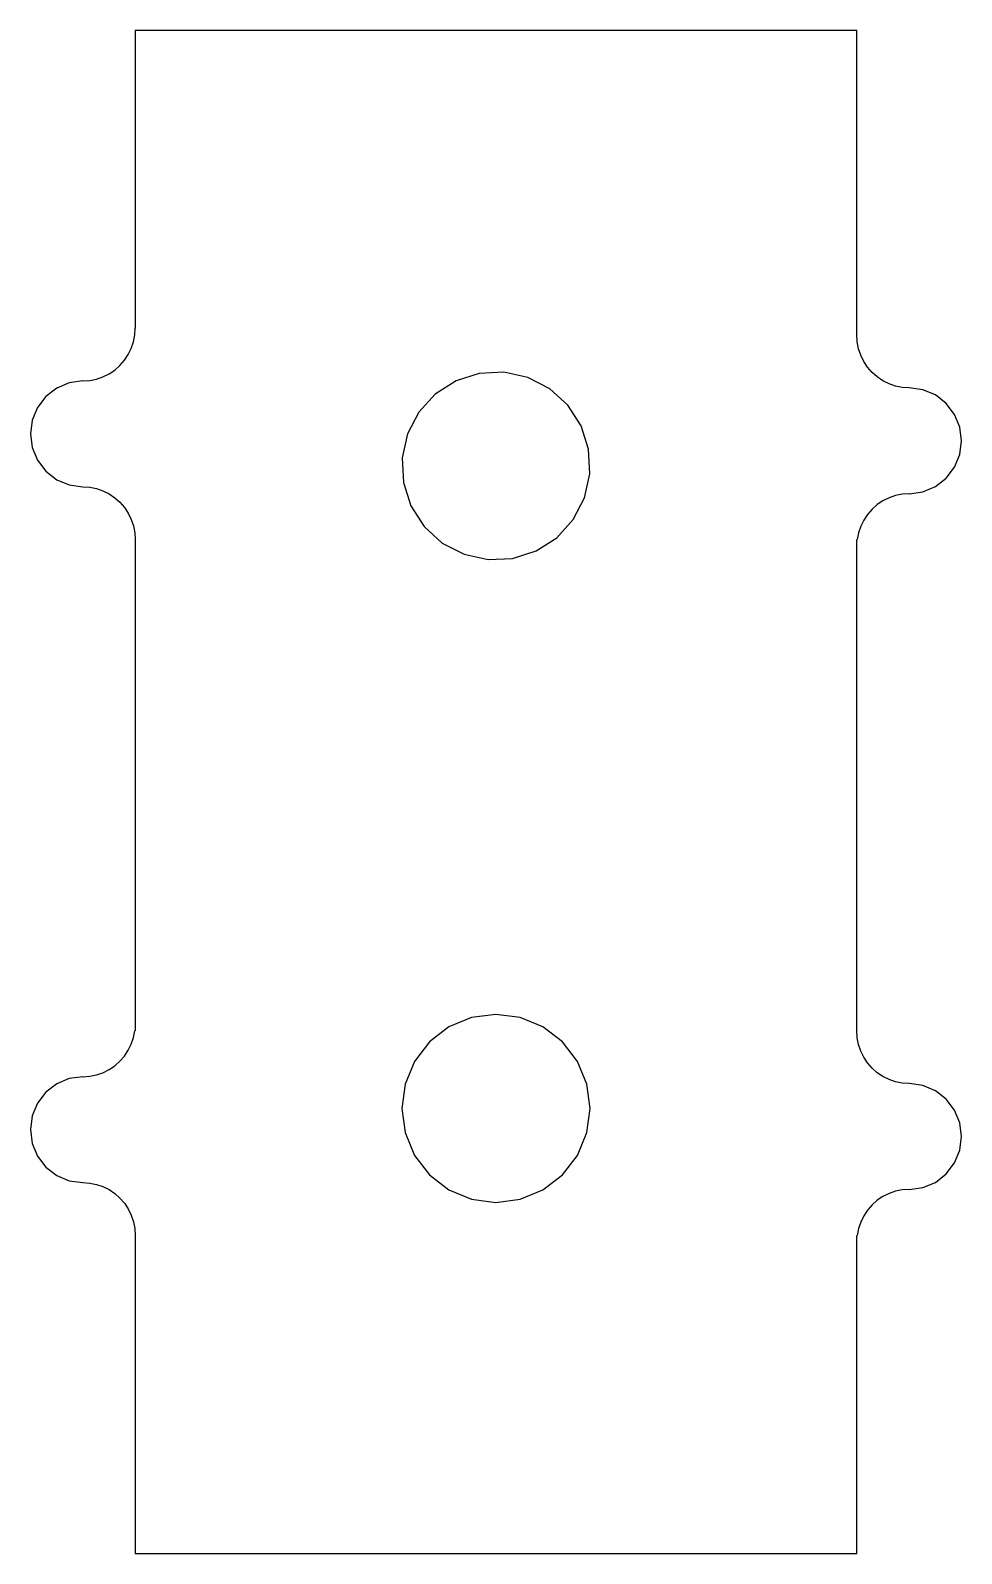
# Model space of a CAD drawing. Header units: metres. Extents: x -240 to -141, y 629 to 791.
import ezdxf

# ---------------------------------------------------------------- set-up
doc = ezdxf.new("R2010")
doc.units = ezdxf.units.M

msp = doc.modelspace()

# ---------------------------------------------------------------- linework, layer by layer
at = {"layer": 'plan'}
for p, q in [((-152.27, 791.35), (-229, 791.35)), ((-229, 791.35), (-229, 759.7)), ((-152.27, 758.96), (-152.27, 791.35)), ((-229.42, 757.54), (-229.19, 758.24)), ((-229.19, 758.24), (-229.05, 758.96)), ((-229.05, 758.96), (-229, 759.7)), ((-152.23, 758.23), (-152.27, 758.96)), ((-152.09, 757.5), (-152.23, 758.23)), ((-230.15, 756.27), (-229.75, 756.88)), ((-229.75, 756.88), (-229.42, 757.54)), ((-151.85, 756.81), (-152.09, 757.5)), ((-151.53, 756.15), (-151.85, 756.81)), ((-231.78, 754.82), (-231.18, 755.23)), ((-231.18, 755.23), (-230.63, 755.72)), ((-230.63, 755.72), (-230.15, 756.27)), ((-189.8, 755), (-192.41, 754.88)), ((-187.25, 754.45), (-189.8, 755)), ((-151.12, 755.54), (-151.53, 756.15)), ((-150.64, 754.98), (-151.12, 755.54)), ((-150.1, 754.5), (-150.64, 754.98)), ((-237.35, 753.32), (-238.51, 752.42)), ((-236.01, 753.88), (-237.35, 753.32)), ((-234.57, 754.07), (-236.01, 753.88)), ((-234.57, 754.07), (-233.84, 754.12)), ((-233.84, 754.12), (-233.13, 754.26)), ((-233.13, 754.26), (-232.44, 754.5)), ((-232.44, 754.5), (-231.78, 754.82)), ((-194.89, 754.09), (-197.09, 752.68)), ((-192.41, 754.88), (-194.89, 754.09)), ((-184.93, 753.25), (-187.25, 754.45)), ((-149.49, 754.09), (-150.1, 754.5)), ((-148.84, 753.76), (-149.49, 754.09)), ((-148.15, 753.53), (-148.84, 753.76)), ((-147.43, 753.38), (-148.15, 753.53)), ((-146.71, 753.33), (-147.43, 753.38)), ((-145.26, 753.14), (-146.71, 753.33)), ((-238.51, 752.42), (-239.39, 751.26)), ((-197.09, 752.68), (-198.85, 750.75)), ((-183, 751.49), (-184.93, 753.25)), ((-143.92, 752.58), (-145.26, 753.14)), ((-142.77, 751.69), (-143.92, 752.58)), ((-141.88, 750.52), (-142.77, 751.69)), ((-239.39, 751.26), (-239.95, 749.9)), ((-198.85, 750.75), (-200.05, 748.43)), ((-181.59, 749.29), (-183, 751.49)), ((-141.32, 749.16), (-141.88, 750.52)), ((-239.95, 749.9), (-240.14, 748.44)), ((-240.14, 748.44), (-239.95, 746.99)), ((-180.8, 746.81), (-181.59, 749.29)), ((-141.14, 747.71), (-141.32, 749.16)), ((-239.95, 746.99), (-239.39, 745.63)), ((-200.05, 748.43), (-200.6, 745.88)), ((-141.32, 746.25), (-141.14, 747.71)), ((-239.39, 745.63), (-238.51, 744.46)), ((-200.6, 745.88), (-200.48, 743.27)), ((-180.67, 744.2), (-180.8, 746.81)), ((-141.88, 744.9), (-141.32, 746.25)), ((-238.51, 744.46), (-237.35, 743.57)), ((-181.23, 741.65), (-180.67, 744.2)), ((-143.92, 742.84), (-142.77, 743.73)), ((-142.77, 743.73), (-141.88, 744.9)), ((-237.35, 743.57), (-236.01, 743.01)), ((-236.01, 743.01), (-234.57, 742.82)), ((-234.57, 742.82), (-233.84, 742.77)), ((-233.84, 742.77), (-233.13, 742.62)), ((-233.13, 742.62), (-232.44, 742.39)), ((-232.44, 742.39), (-231.78, 742.06)), ((-231.78, 742.06), (-231.18, 741.65)), ((-200.48, 743.27), (-199.69, 740.78)), ((-147.43, 742.03), (-148.15, 741.89)), ((-146.71, 742.08), (-147.43, 742.03)), ((-146.71, 742.08), (-145.26, 742.27)), ((-145.26, 742.27), (-143.92, 742.84)), ((-231.18, 741.65), (-230.63, 741.17)), ((-230.63, 741.17), (-230.15, 740.62)), ((-230.15, 740.62), (-229.75, 740)), ((-199.69, 740.78), (-198.28, 738.58)), ((-182.43, 739.33), (-181.23, 741.65)), ((-150.64, 740.43), (-151.12, 739.88)), ((-150.1, 740.92), (-150.64, 740.43)), ((-149.49, 741.33), (-150.1, 740.92)), ((-148.84, 741.65), (-149.49, 741.33)), ((-148.15, 741.89), (-148.84, 741.65)), ((-229.75, 740), (-229.42, 739.34)), ((-229.42, 739.34), (-229.19, 738.65)), ((-184.18, 737.4), (-182.43, 739.33)), ((-151.53, 739.27), (-151.85, 738.61)), ((-151.12, 739.88), (-151.53, 739.27)), ((-229.19, 738.65), (-229.05, 737.92)), ((-229.05, 737.92), (-229, 737.19)), ((-229, 737.19), (-229, 685.69)), ((-198.28, 738.58), (-196.35, 736.83)), ((-186.38, 735.99), (-184.18, 737.4)), ((-152.23, 737.19), (-152.27, 737.19)), ((-152.27, 736.46), (-152.27, 737.19)), ((-152.09, 737.91), (-152.23, 737.19)), ((-151.85, 738.61), (-152.09, 737.91)), ((-196.35, 736.83), (-194.03, 735.63)), ((-194.03, 735.63), (-191.48, 735.07)), ((-188.87, 735.2), (-186.38, 735.99)), ((-152.27, 684.96), (-152.27, 736.46)), ((-191.48, 735.07), (-188.87, 735.2)), ((-229, 685.69), (-229, 684.96)), ((-195.64, 685.36), (-197.71, 683.77)), ((-193.23, 686.36), (-195.64, 685.36)), ((-190.64, 686.7), (-193.23, 686.36)), ((-188.05, 686.36), (-190.64, 686.7)), ((-185.64, 685.36), (-188.05, 686.36)), ((-183.57, 683.77), (-185.64, 685.36)), ((-229.42, 683.54), (-229.19, 684.24)), ((-229.19, 684.24), (-229.05, 684.96)), ((-229.05, 684.96), (-229, 684.96)), ((-197.71, 683.77), (-199.3, 681.7)), ((-181.98, 681.7), (-183.57, 683.77)), ((-152.23, 684.22), (-152.27, 684.96)), ((-152.09, 683.5), (-152.23, 684.22)), ((-230.63, 681.71), (-230.15, 682.27)), ((-230.15, 682.27), (-229.75, 682.88)), ((-229.75, 682.88), (-229.42, 683.54)), ((-151.85, 682.8), (-152.09, 683.5)), ((-151.53, 682.14), (-151.85, 682.8)), ((-151.12, 681.53), (-151.53, 682.14)), ((-233.13, 680.26), (-232.44, 680.49)), ((-232.44, 680.49), (-231.78, 680.82)), ((-231.78, 680.82), (-231.18, 681.23)), ((-231.18, 681.23), (-230.63, 681.71)), ((-199.3, 681.7), (-200.3, 679.29)), ((-180.98, 679.29), (-181.98, 681.7)), ((-150.64, 680.98), (-151.12, 681.53)), ((-150.1, 680.49), (-150.64, 680.98)), ((-149.49, 680.08), (-150.1, 680.49)), ((-237.35, 679.31), (-238.51, 678.42)), ((-236.01, 679.87), (-237.35, 679.31)), ((-234.57, 680.07), (-236.01, 679.87)), ((-234.57, 680.07), (-233.84, 680.11)), ((-233.84, 680.11), (-233.13, 680.26)), ((-200.3, 679.29), (-200.64, 676.7)), ((-180.64, 676.7), (-180.98, 679.29)), ((-148.84, 679.76), (-149.49, 680.08)), ((-148.15, 679.52), (-148.84, 679.76)), ((-147.43, 679.38), (-148.15, 679.52)), ((-146.71, 679.33), (-147.43, 679.38)), ((-145.26, 679.14), (-146.71, 679.33)), ((-143.92, 678.58), (-145.26, 679.14)), ((-239.39, 677.25), (-239.95, 675.9)), ((-238.51, 678.42), (-239.39, 677.25)), ((-142.77, 677.68), (-143.92, 678.58)), ((-141.88, 676.52), (-142.77, 677.68)), ((-239.95, 675.9), (-240.14, 674.44)), ((-200.64, 676.7), (-200.3, 674.12)), ((-180.98, 674.12), (-180.64, 676.7)), ((-141.32, 675.16), (-141.88, 676.52)), ((-240.14, 674.44), (-239.95, 672.98)), ((-200.3, 674.12), (-199.3, 671.7)), ((-181.98, 671.7), (-180.98, 674.12)), ((-141.14, 673.7), (-141.32, 675.16)), ((-239.95, 672.98), (-239.39, 671.63)), ((-141.32, 672.25), (-141.14, 673.7)), ((-239.39, 671.63), (-238.51, 670.46)), ((-199.3, 671.7), (-197.71, 669.63)), ((-183.57, 669.63), (-181.98, 671.7)), ((-142.77, 669.73), (-141.88, 670.89)), ((-141.88, 670.89), (-141.32, 672.25)), ((-238.51, 670.46), (-237.35, 669.57)), ((-237.35, 669.57), (-236.01, 669)), ((-197.71, 669.63), (-195.64, 668.04)), ((-185.64, 668.04), (-183.57, 669.63)), ((-143.92, 668.83), (-142.77, 669.73)), ((-236.01, 669), (-234.57, 668.81)), ((-234.57, 668.81), (-233.84, 668.76)), ((-233.84, 668.76), (-233.13, 668.62)), ((-233.13, 668.62), (-232.44, 668.38)), ((-232.44, 668.38), (-231.78, 668.06)), ((-231.78, 668.06), (-231.18, 667.65)), ((-231.18, 667.65), (-230.63, 667.16)), ((-195.64, 668.04), (-193.23, 667.04)), ((-188.05, 667.04), (-185.64, 668.04)), ((-148.84, 667.65), (-149.49, 667.32)), ((-148.15, 667.89), (-148.84, 667.65)), ((-147.43, 668.03), (-148.15, 667.89)), ((-146.71, 668.08), (-147.43, 668.03)), ((-146.71, 668.08), (-145.26, 668.27)), ((-145.26, 668.27), (-143.92, 668.83)), ((-230.63, 667.16), (-230.15, 666.61)), ((-230.15, 666.61), (-229.75, 666)), ((-229.75, 666), (-229.42, 665.34)), ((-193.23, 667.04), (-190.64, 666.7)), ((-190.64, 666.7), (-188.05, 667.04)), ((-151.12, 665.88), (-151.53, 665.27)), ((-150.64, 666.43), (-151.12, 665.88)), ((-150.1, 666.92), (-150.64, 666.43)), ((-149.49, 667.32), (-150.1, 666.92)), ((-229.42, 665.34), (-229.19, 664.64)), ((-229.19, 664.64), (-229.05, 663.92)), ((-151.85, 664.61), (-152.09, 663.91)), ((-151.53, 665.27), (-151.85, 664.61)), ((-229.05, 663.92), (-229, 663.19)), ((-229, 663.19), (-229, 629.35)), ((-152.23, 663.19), (-152.27, 663.19)), ((-152.27, 662.45), (-152.27, 663.19)), ((-152.09, 663.91), (-152.23, 663.19)), ((-152.27, 629.35), (-152.27, 662.45)), ((-229, 629.35), (-152.27, 629.35))]:
    msp.add_line(p, q, dxfattribs=at)

doc.saveas('drawing.dxf')
